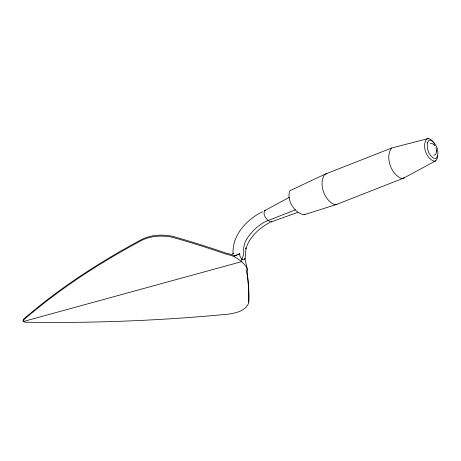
<?xml version="1.0" encoding="UTF-8"?>
<svg xmlns="http://www.w3.org/2000/svg" width="461" height="461" viewBox="0 0 461 461"><rect width="100%" height="100%" fill="white"/><g stroke="black" fill="none" stroke-linecap="round" stroke-linejoin="round"><path stroke-width="0.69" d="M244.808 259.157L244.877 258.367L246.56 266.066A24.318 12.85 8.5 0 1 246.906 271.154A542.43 286.638 8.5 0 1 248.784 302.168M437.737 155.588L437.42 157.933L436.682 159.737L435.564 160.866L403.83 178.032L337.089 204.263L304.018 214.757C294.383 213.195 286.258 199.93 289.854 190.739L324.965 174.229L391.706 148.004L428.136 138.559C431.248 138.94 433.196 141.781 434.729 144.241M234.637 256.863A24.318 12.85 8.5 0 0 225.873 254.086A542.43 286.638 8.5 0 0 172.299 237.248C162.157 235.196 151.122 235.715 141.729 240.348C99.979 262.695 59.947 288.592 24.041 319.559C21.264 321.519 25.372 322.637 27.136 322.233C93.958 323.242 160.837 320.614 227.365 314.246C235.15 313.192 245.402 311.336 248.658 303.131A542.43 286.638 8.5 0 0 246.779 272.117A24.318 12.85 8.5 0 0 246.416 267.028A36.886 19.489 8.5 0 0 241.437 261.692A36.886 19.489 8.5 0 0 234.637 256.863L234.782 255.901L239.922 253.631M246.416 267.028L246.56 266.066M436.596 150.776L436.118 153.605L434.821 155.005L433.686 155.155M245.171 258.137L246.059 247.914L245.88 248.646C249.58 236.966 259.393 227.746 270.158 222.358M232.834 254.305L233.249 253.037L233.07 253.769C231.929 235.11 246.825 219.522 262.505 211.668M244.877 258.367C244.584 259.814 242.872 260.24 241.789 259.341L239.904 255.982L239.57 253.786L234.465 255.947M289.399 197.245L264.505 210.827C262.586 215.085 266.81 221.061 271.177 221.92L297.789 212.388M391.706 148.004C384.612 156.89 391.32 175.197 401.888 178.563L403.83 178.032L404.597 177.26M304.018 214.757L304.98 214.238M264.505 210.827L265.225 210.533M271.177 221.92L271.898 221.626M295.443 209.807L266.452 221.199A30.985 20.18 -49.2 0 0 252.115 232.085L249.395 235.237A18.475 12.032 -49.2 0 0 243.673 249.228L243.8 251.66A16.106 10.488 -49.2 0 1 241.933 259.065L241.437 261.692L23.159 321.565L23.246 319.732L24.185 318.603C60.091 287.635 100.123 261.733 141.873 239.392C151.266 234.753 162.301 234.246 172.449 236.28A542.43 286.638 8.5 0 1 226.017 253.118A24.318 12.85 8.5 0 1 234.782 255.901M428.136 138.559L426.713 138.945C421.619 145.757 426.269 158.509 434.147 161.252L435.564 160.866M326.912 173.699L324.965 174.229C317.871 183.115 324.579 201.422 335.147 204.788L337.089 204.263M430.263 143.705L432.043 143.515L433.859 144.512L434.971 145.814M435.979 147.641L436.653 151.433M427.393 142.772C426.598 148.621 428.886 156.677 435.005 158.659L436.169 158.342C440.347 152.752 436.538 142.299 430.078 140.052L428.914 140.363L427.393 142.772"/></g></svg>
